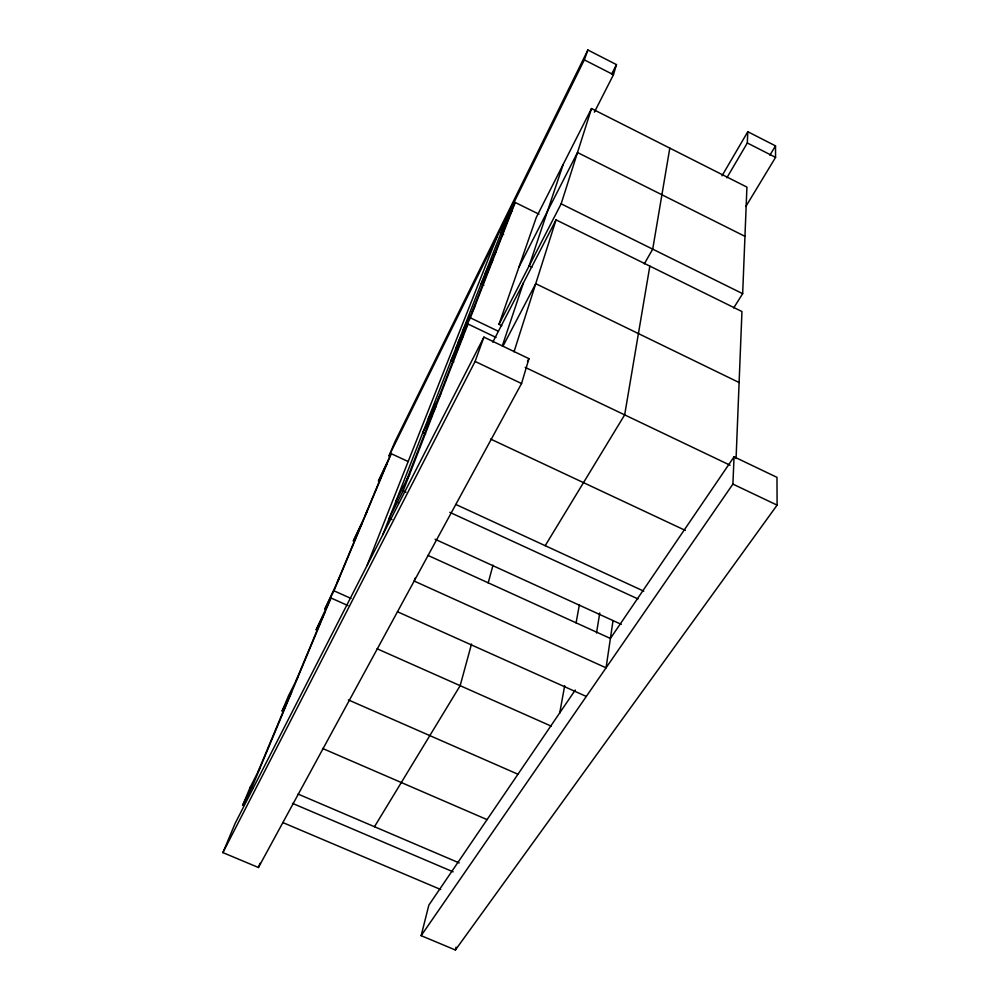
<?xml version="1.0" encoding="UTF-8"?>
<svg xmlns="http://www.w3.org/2000/svg" width="1000" height="1000" viewBox="0 0 1000 1000"><rect width="100%" height="100%" fill="white"/><g stroke="black" fill="none" stroke-linecap="round" stroke-linejoin="round"><path stroke-width="1.5" d="M736.075 458.587L741.95 311.537L556.05 219.862L492.762 342.163M733.688 307.938L742.663 293.675L746.925 187.113L591.512 108.55L536.3 217.375L498.975 324.35L501.775 325.7M421.15 935.662L732.9 484.1L734.062 456.812L776.975 477.35L777.1 505.125L455.4 950L421.15 935.662L428.837 905.15L575.288 690.025M726.838 177.825L747.312 142.975L747.8 131.713L775.512 145.875L775.562 157.375L745.837 206.513M613.038 620.588L606.062 667.825L414.162 581.05L415.175 578.138M596.525 632.975L599.75 612.975M649.837 266.112L624.663 414.875L545.2 545.688M669.8 148.125L652.712 249.15L644.287 263.863M559.663 713.325L564.663 685.738M576.075 622.95L579.4 604.625M455.4 950L456.05 947.075M471.525 643.975L460.15 685.675L374.475 826.712M488.175 582.95L493.025 565.15M521.55 383.537L528.95 358.663L483.913 337.113L235.138 823.388L222.9 852.613L258.438 867.5L521.55 383.537L475.1 361.438L483.913 337.113M594.388 112.175L613.462 74.725L616.475 64.612L587.888 50L394.9 441.85L388.9 456.188L584.312 59.862L587.888 50M514.025 351.8L556.05 219.862M498.975 324.35L561.15 203.837L591.512 108.55M502.312 345.887L523.45 282.863M563.2 164.35L529.138 265.887L531.925 267.238M258.438 867.5L260.062 863.288M406.375 480.65L432.887 412.525M438.275 398.7L460.55 341.475M471.863 312.4L489.988 265.863M493.725 256.262L509.4 215.987M392.013 519.562L389.175 518.263L403.162 490.863L467.987 324.012L496.05 337.463M458.125 342.5L470.387 317.838L515.2 202.475L539 214.2M382.762 534.812L509.075 212.45M367 565.638L496.85 237.25M257.7 772.537L289.35 696.75M295.875 681.15L323.188 615.775M337.262 582.075L360.112 527.375M364.862 515.975L385.012 467.75M347.987 605.6L330.962 597.987L252.375 786.275L242.562 805.5L250.212 787.237L259.975 768.062M339.375 577.825L324.8 609.138L333.963 590.8L391.2 453.675L408.113 461.512M391.2 453.675L378.438 481.062L387 463.713M504.263 224.75L515.2 202.475M511.975 210.763L500.9 233.2L503.625 234.537M366.912 511.85L353.3 541.075L362.175 523.225M496.413 250.837L484.9 274.163M492.7 260.387L481.025 283.888L483.837 285.25M462.562 331.163L474.7 306.712M330.962 597.987L316.087 629.95L325.337 611.475M455.65 348.787L467.987 324.012M463.462 335.65L450.962 360.613L453.812 361.962M298.087 676.775L288.587 695.6L282.038 711.25L291.575 692.35M428.288 418.625L441.325 392.65M435.975 406.425L422.75 432.6L425.625 433.938M611.562 74.275L616.475 64.612M409.6 474.3L395.763 501.475L398.638 502.8M519 266.95L577.5 152.513L744.963 236.337M222.9 852.613L475.1 361.438M502.975 346.2L535.725 283.675L739.112 382.525M527.475 361.413L528.95 358.663M722 175.812L747.8 131.713M769.875 155.25L775.512 145.875M734.062 456.812L610.4 638.45L427.925 555.375M282.762 822.537L440.7 889.513M298.05 794.062L459.212 862.925M292.538 803.388L453.15 871.85M250.212 787.237L253.075 788.462M322.55 748.45L487.075 819.625M348.375 699.912L518.15 774.312M377.1 648.775L551.188 726.125M397.475 611.75L586.3 696.45M333.963 590.8L351 598.425M435.1 539.25L621.3 624.362M455.887 504.487L643.763 591.15M403.162 490.863L406 492.163M449.85 512.35L638.013 598.962M490.613 439.062L685.35 530.413M525.2 367.375L730.075 465.213M732.9 484.1L777.1 505.125M470.387 317.838L498.413 331.287M561.15 203.837L742.663 293.675M584.312 59.862L613.462 74.725M747.312 142.975L775.562 157.375"/></g></svg>
